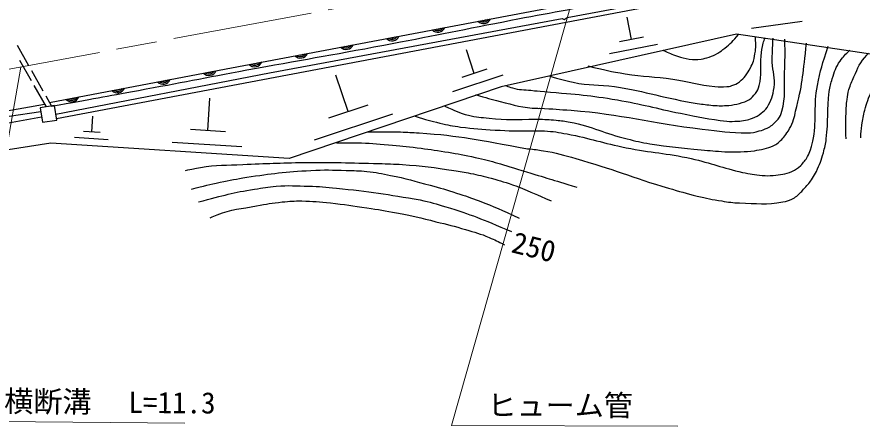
# Model space of a CAD drawing. Units: millimetres, scale not verified. Extents: x 40000 to 680000, y 20000 to 380000.
# Drawn here: x 228150 to 300746, y 256691 to 291838 of the extents above; entities that cross this region are included whole.
import ezdxf
from ezdxf.enums import TextEntityAlignment as Align

# ---------------------------------------------------------------- set-up
doc = ezdxf.new("R2010")
doc.units = ezdxf.units.MM
doc.header["$LTSCALE"] = 1000
doc.linetypes.add('CHAIN', pattern=[18.5, 12, -1.5, 3.5, -1.5])
for name, color, linetype, lineweight in [('M-BGD', 7, 'Continuous', 25), ('M-BMK', 2, 'CHAIN', 13), ('M-STR-HTXT', 7, 'Continuous', 13)]:
    doc.layers.add(name, color=color, linetype=linetype, lineweight=lineweight)
doc.styles.add('ＭＳ ゴシック', font='')
doc.styles.get('ＭＳ ゴシック').set_extended_font_data('MS Gothic')

msp = doc.modelspace()

# ---------------------------------------------------------------- linework, layer by layer
at = {"layer": 'M-BGD'}
for p, q in [((231555, 283104), (284731, 293164)), ((280942, 289890), (280555, 291817)), ((295610, 291454), (291243, 290831)), ((289965, 290356), (269748, 285831)), ((281975, 290091), (279908, 289689)), ((310524, 287288), (289965, 290356)), ((228176, 289408), (229159, 287666)), ((267436, 286985), (266756, 289000)), ((283170, 289465), (279036, 288661)), ((228374, 288119), (229369, 286384)), ((229404, 287230), (230387, 285488)), ((256601, 283710), (255543, 286842)), ((269885, 286835), (265559, 285405)), ((268517, 287343), (266354, 286628)), ((229618, 285950), (230674, 284107)), ((269748, 285831), (251549, 279687)), ((230633, 285053), (231126, 284178)), ((244563, 282067), (244722, 284863)), ((183372, 276028), (230531, 284332)), ((258282, 284266), (254919, 283154)), ((224008, 282127), (230266, 283242)), ((234588, 281960), (234664, 283310)), ((260408, 283477), (253683, 281253)), ((235311, 281915), (233865, 282006)), ((246061, 281973), (243066, 282161)), ((231076, 280996), (223750, 279850)), ((251549, 279687), (231076, 280996)), ((235997, 281291), (233106, 281473)), ((247483, 280681), (241493, 281058))]:
    msp.add_line(p, q, dxfattribs=at)
for points in [[(230957, 284478), (246137, 287390), (278770, 293556), (312337, 299758), (326009, 302052), (336867, 303456), (348236, 304298), (357554, 304657), (370478, 304493), (381089, 303876), (396634, 302022), (409372, 299697), (426128, 295701)], [(275151, 291606), (275405, 291776), (287427, 294062), (291830, 294739), (298603, 296009), (310287, 298295), (315537, 299226)], [(231495, 283485), (249835, 287034), (274981, 291691), (275151, 291606)], [(183541, 275520), (196495, 277721), (209365, 280007), (227483, 283309), (230192, 283715)]]:
    msp.add_lwpolyline(points, dxfattribs=at)
msp.add_lwpolyline([(230337, 282786), (231575, 282980), (231380, 284217), (230143, 284023)], close=True, dxfattribs=at)
for centre, radius, start, end in [((268222, 291924), 654, 223.47849, 337.92033), ((268222, 291924), 523, 233.28973, 328.10909), ((268222, 291924), 392, 255.16618, 306.23264), ((264292, 291181), 654, 223.47849, 337.92033), ((264292, 291181), 523, 233.28973, 328.10909), ((264292, 291181), 392, 255.16618, 306.23264), ((260361, 290439), 654, 223.47849, 337.92033), ((260361, 290439), 523, 233.28973, 328.10909), ((260361, 290439), 392, 255.16618, 306.23264), ((256431, 289696), 654, 223.47849, 337.92033), ((256431, 289696), 523, 233.28973, 328.10909), ((256431, 289696), 392, 255.16618, 306.23264), ((252501, 288953), 654, 223.47849, 337.92033), ((252501, 288953), 523, 233.28973, 328.10909), ((252501, 288953), 392, 255.16618, 306.23264), ((248570, 288211), 654, 223.47849, 337.92033), ((248570, 288211), 523, 233.28973, 328.10909), ((248570, 288211), 392, 255.16618, 306.23264), ((244639, 287464), 654, 223.63923, 338.08107), ((244639, 287464), 523, 233.45047, 328.26983), ((244639, 287464), 392, 255.32692, 306.39338), ((240711, 286710), 654, 223.63923, 338.08107), ((240711, 286710), 523, 233.45047, 328.26983), ((240711, 286710), 392, 255.32692, 306.39338), ((236783, 285957), 654, 223.63923, 338.08107), ((236783, 285957), 523, 233.45047, 328.26983), ((236783, 285957), 392, 255.32692, 306.39338), ((232854, 285203), 654, 223.63923, 338.08107), ((232854, 285203), 523, 233.45047, 328.26983), ((232854, 285203), 392, 255.32692, 306.39338)]:
    msp.add_arc(centre, radius, start, end, dxfattribs=at)
for points, knots in [([(231126, 284178), (234763, 284822), (235684, 284988), (238602, 285524), (242232, 286191), (244258, 286607), (247887, 287278), (252481, 288129), (255066, 288547), (259658, 289413), (263679, 290172), (265920, 290654), (269938, 291427), (273414, 292095), (275365, 292444), (278842, 293104), (283337, 293958), (285849, 294461), (290345, 295307), (296697, 296502), (300262, 297133), (306619, 298305), (310208, 298966), (312215, 299355), (315808, 299999), (318126, 300415), (319423, 300661), (321749, 301034), (326281, 301760), (328827, 302135), (333386, 302665), (337200, 303109), (339346, 303273), (343176, 303548), (345656, 303725), (347048, 303773), (349532, 303890), (352351, 304023), (353931, 304091), (356753, 304152), (358601, 304192), (359638, 304168), (361487, 304152), (364755, 304124), (366586, 304099), (369853, 303988), (373049, 303879), (374839, 303770), (378031, 303568), (380674, 303400), (382156, 303305), (384791, 303031), (389420, 302548), (392016, 302261), (396612, 301529), (403153, 300486), (406817, 299858), (413279, 298402), (418279, 297274), (419949, 296854), (426008, 295209)], [0, 0, 0, 0, 1, 1, 1, 2, 2, 2, 3, 3, 3, 4, 4, 4, 5, 5, 5, 6, 6, 6, 7, 7, 7, 8, 8, 8, 9, 9, 9, 10, 10, 10, 11, 11, 11, 12, 12, 12, 13, 13, 13, 14, 14, 14, 15, 15, 15, 16, 16, 16, 17, 17, 17, 18, 18, 18, 19, 19, 19, 20, 20, 20, 20]), ([(273034, 283986), (274324, 283939), (274686, 283896), (275743, 283817), (280174, 283484), (282590, 282714), (287004, 282208), (288521, 282035), (289372, 281874), (290899, 281870), (291301, 281869), (291523, 281949), (291915, 282039), (292190, 282102), (292338, 282170), (292592, 282293), (292766, 282377), (292865, 282427), (293015, 282547), (293235, 282722), (293346, 282838), (293523, 283055), (293711, 283284), (293786, 283446), (293862, 283732), (294197, 284995), (294048, 285763), (294093, 287068), (294131, 288179), (294131, 288552), (294116, 289913)], [0, 0, 0, 0, 1, 1, 1, 2, 2, 2, 3, 3, 3, 4, 4, 4, 5, 5, 5, 6, 6, 6, 7, 7, 7, 8, 8, 8, 9, 9, 9, 10, 10, 10, 10]), ([(273457, 285426), (276432, 285176), (277293, 285116), (279723, 284708), (281856, 284350), (283019, 283981), (285141, 283563), (286688, 283258), (287552, 283043), (289121, 282886), (289483, 282849), (289689, 282870), (290052, 282886), (290318, 282897), (290468, 282917), (290729, 282970), (290965, 283019), (291101, 283045), (291322, 283140), (291635, 283273), (291821, 283346), (292084, 283563), (292300, 283742), (292443, 283833), (292592, 284071), (292966, 284667), (293063, 285080), (293184, 285773), (293329, 286613), (293046, 287098), (293035, 287950), (293024, 288761), (293042, 289047), (293111, 290024)], [0, 0, 0, 0, 1, 1, 1, 2, 2, 2, 3, 3, 3, 4, 4, 4, 5, 5, 5, 6, 6, 6, 7, 7, 7, 8, 8, 8, 9, 9, 9, 10, 10, 10, 11, 11, 11, 11]), ([(273881, 286780), (274823, 286474), (275125, 286400), (275939, 286224), (277294, 285931), (278097, 286051), (279469, 285849), (282273, 285437), (283781, 284848), (286581, 284410), (287107, 284327), (287404, 284286), (287935, 284240), (288462, 284195), (288763, 284194), (289290, 284240), (289658, 284273), (289864, 284314), (290221, 284410), (290565, 284502), (290771, 284552), (291068, 284748), (291302, 284903), (291406, 285033), (291576, 285256), (291756, 285491), (291847, 285646), (291915, 285934), (292141, 286902), (291978, 287485), (292084, 288474), (292130, 288906), (292135, 289156), (292253, 289574), (292310, 289776), (292332, 289852), (292423, 290082)], [0, 0, 0, 0, 1, 1, 1, 2, 2, 2, 3, 3, 3, 4, 4, 4, 5, 5, 5, 6, 6, 6, 7, 7, 7, 8, 8, 8, 9, 9, 9, 10, 10, 10, 11, 11, 11, 12, 12, 12, 12]), ([(277183, 287627), (278695, 287260), (279134, 287165), (280400, 286950), (281987, 286680), (282904, 286729), (284495, 286489), (285911, 286276), (286681, 286005), (288105, 285849), (288499, 285806), (288725, 285814), (289121, 285849), (289289, 285864), (289386, 285874), (289544, 285934), (289821, 286038), (289987, 286092), (290221, 286272), (290444, 286443), (290557, 286559), (290729, 286780), (290921, 287026), (291011, 287180), (291153, 287458), (291267, 287682), (291331, 287810), (291407, 288050), (291508, 288372), (291533, 288562), (291576, 288897), (291639, 289389), (291613, 289585), (291576, 290167)], [0, 0, 0, 0, 1, 1, 1, 2, 2, 2, 3, 3, 3, 4, 4, 4, 5, 5, 5, 6, 6, 6, 7, 7, 7, 8, 8, 8, 9, 9, 9, 10, 10, 10, 11, 11, 11, 11]), ([(283617, 288982), (284200, 288719), (284377, 288631), (284887, 288474), (285278, 288353), (285499, 288279), (285903, 288220), (286296, 288162), (286526, 288169), (286919, 288220), (287190, 288255), (287340, 288297), (287597, 288389), (287903, 288499), (288080, 288559), (288359, 288728), (288602, 288875), (288727, 288976), (288951, 289151), (289468, 289553), (289617, 289759), (290137, 290336)], [0, 0, 0, 0, 1, 1, 1, 2, 2, 2, 3, 3, 3, 4, 4, 4, 5, 5, 5, 6, 6, 6, 7, 7, 7, 7]), ([(272018, 280515), (272658, 280458), (272846, 280428), (273373, 280346), (274482, 280173), (275085, 279969), (276167, 279668), (279310, 278794), (280994, 278047), (284125, 277128), (285080, 276848), (285616, 276693), (286581, 276451), (287398, 276246), (287863, 276152), (288697, 276028), (289290, 275940), (289623, 275870), (290221, 275858), (291677, 275831), (292515, 275678), (293947, 275943), (294255, 276000), (294422, 276069), (294709, 276197), (294885, 276276), (294981, 276331), (295132, 276451), (295424, 276685), (295559, 276850), (295809, 277128), (296092, 277443), (296255, 277620), (296487, 277975), (296632, 278198), (296717, 278324), (296825, 278568), (297096, 279180), (297253, 279527), (297418, 280176), (297535, 280635), (297620, 280891), (297672, 281362), (297847, 282942), (297743, 283846), (297926, 285426), (297977, 285864), (298054, 286104), (298180, 286526), (298366, 287151), (298482, 287518), (298857, 288050), (299140, 288452), (299289, 288608), (299704, 288982)], [0, 0, 0, 0, 1, 1, 1, 2, 2, 2, 3, 3, 3, 4, 4, 4, 5, 5, 5, 6, 6, 6, 7, 7, 7, 8, 8, 8, 9, 9, 9, 10, 10, 10, 11, 11, 11, 12, 12, 12, 13, 13, 13, 14, 14, 14, 15, 15, 15, 16, 16, 16, 17, 17, 17, 18, 18, 18, 18]), ([(272526, 282039), (272962, 282057), (273094, 282051), (273457, 282039), (274224, 282013), (274651, 281930), (275405, 281785), (277406, 281400), (278489, 281008), (280485, 280600), (282652, 280156), (283915, 280159), (286073, 279668), (287809, 279274), (288737, 278870), (290475, 278483), (291128, 278338), (291502, 278282), (292169, 278229), (292531, 278200), (292740, 278180), (293100, 278229), (293736, 278316), (294125, 278300), (294709, 278568), (295034, 278717), (295220, 278821), (295471, 279076), (295735, 279344), (295878, 279509), (296063, 279838), (296187, 280057), (296234, 280193), (296317, 280430), (296453, 280816), (296504, 281043), (296571, 281446), (296860, 283180), (296576, 284208), (296910, 285934), (297170, 287281), (297318, 287792), (297841, 289320)], [0, 0, 0, 0, 1, 1, 1, 2, 2, 2, 3, 3, 3, 4, 4, 4, 5, 5, 5, 6, 6, 6, 7, 7, 7, 8, 8, 8, 9, 9, 9, 10, 10, 10, 11, 11, 11, 12, 12, 12, 13, 13, 13, 14, 14, 14, 14]), ([(272780, 283055), (273583, 283039), (273815, 283042), (274473, 282970), (274938, 282920), (275199, 282890), (275659, 282801), (277621, 282422), (278625, 281824), (280569, 281362), (281327, 281182), (281746, 281050), (282517, 280938), (284230, 280689), (285197, 280599), (286919, 280430), (287712, 280353), (288156, 280302), (288951, 280261), (289480, 280234), (289777, 280246), (290306, 280261), (290770, 280274), (291031, 280285), (291491, 280346), (291826, 280389), (292011, 280433), (292338, 280515), (292642, 280591), (292818, 280633), (293100, 280769), (293274, 280853), (293379, 280896), (293523, 281023), (293857, 281317), (294042, 281497), (294285, 281870), (294472, 282154), (294573, 282319), (294709, 282632), (294954, 283199), (294979, 283557), (295132, 284156), (295662, 286231), (295675, 287013), (295979, 289574)], [0, 0, 0, 0, 1, 1, 1, 2, 2, 2, 3, 3, 3, 4, 4, 4, 5, 5, 5, 6, 6, 6, 7, 7, 7, 8, 8, 8, 9, 9, 9, 10, 10, 10, 11, 11, 11, 12, 12, 12, 13, 13, 13, 14, 14, 14, 15, 15, 15, 15]), ([(299365, 281362), (299341, 282411), (299322, 282704), (299365, 283563), (299389, 284027), (299386, 284289), (299450, 284748), (299497, 285082), (299524, 285272), (299619, 285595), (299750, 286037), (299850, 286277), (300043, 286696), (300397, 287463), (300561, 287946), (301143, 288558), (301208, 288626), (301230, 288657), (301313, 288728)], [0, 0, 0, 0, 1, 1, 1, 2, 2, 2, 3, 3, 3, 4, 4, 4, 5, 5, 5, 6, 6, 6, 6]), ([(300635, 281446), (300655, 281964), (300665, 282119), (300720, 282547), (300785, 283049), (300852, 283326), (300974, 283817), (301057, 284152), (301108, 284340), (301228, 284664), (301341, 284969), (301405, 285143), (301567, 285426), (301791, 285816), (301951, 286015), (302244, 286357), (302533, 286695), (302748, 286835), (303091, 287119), (303677, 287604), (303925, 287737), (304699, 288220)], [0, 0, 0, 0, 1, 1, 1, 2, 2, 2, 3, 3, 3, 4, 4, 4, 5, 5, 5, 6, 6, 6, 7, 7, 7, 7]), ([(270155, 285934), (270405, 285830), (270493, 285808), (270714, 285742), (271315, 285565), (271682, 285599), (272306, 285532), (272755, 285484), (272902, 285470), (273457, 285426)], [0, 0, 0, 0, 1, 1, 1, 2, 2, 2, 3, 3, 3, 3]), ([(267531, 285172), (268525, 284862), (268814, 284784), (269647, 284579), (270888, 284274), (271587, 284003), (272865, 283986), (272931, 283985), (272956, 283982), (273034, 283986)], [0, 0, 0, 0, 1, 1, 1, 2, 2, 2, 3, 3, 3, 3]), ([(264917, 284173), (265810, 283753), (266116, 283593), (266938, 283394), (267620, 283229), (268019, 283218), (268716, 283140), (270294, 282963), (270871, 283021), (272780, 283055)], [0, 0, 0, 0, 1, 1, 1, 2, 2, 2, 3, 3, 3, 3]), ([(262366, 283309), (263363, 283000), (263646, 282907), (264483, 282716), (265172, 282559), (265560, 282473), (266261, 282378), (267412, 282221), (268064, 282191), (269224, 282124), (270512, 282049), (270946, 282049), (272526, 282039)], [0, 0, 0, 0, 1, 1, 1, 2, 2, 2, 3, 3, 3, 4, 4, 4, 4]), ([(258302, 281954), (259642, 281977), (260005, 281994), (261096, 281954), (261725, 281931), (262077, 281910), (262705, 281870), (266373, 281634), (267626, 281286), (272018, 280515)], [0, 0, 0, 0, 1, 1, 1, 2, 2, 2, 3, 3, 3, 3]), ([(255593, 281023), (256443, 281040), (256676, 281038), (257371, 281023), (258431, 281000), (259023, 280939), (260080, 280854), (261041, 280776), (261578, 280718), (262535, 280600), (263464, 280485), (263982, 280409), (264906, 280261), (265803, 280117), (266303, 280024), (267192, 279838), (268904, 279478), (269476, 279271), (271510, 278652)], [0, 0, 0, 0, 1, 1, 1, 2, 2, 2, 3, 3, 3, 4, 4, 4, 5, 5, 5, 6, 6, 6, 6]), ([(242639, 278652), (243229, 278796), (243410, 278820), (243909, 278906), (245313, 279148), (246125, 279095), (247549, 279160), (249599, 279254), (250747, 279304), (252799, 279330), (255312, 279361), (256720, 279305), (259233, 279245), (260027, 279226), (260472, 279209), (261265, 279160), (262993, 279055), (263953, 278889), (265668, 278652), (266234, 278574), (266548, 278511), (267107, 278398), (267807, 278257), (268195, 278159), (268885, 277975), (269755, 277744), (270042, 277643), (271087, 277298)], [0, 0, 0, 0, 1, 1, 1, 2, 2, 2, 3, 3, 3, 4, 4, 4, 5, 5, 5, 6, 6, 6, 7, 7, 7, 8, 8, 8, 9, 9, 9, 9]), ([(243147, 277044), (244319, 277348), (244637, 277433), (245602, 277636), (246491, 277824), (246990, 277922), (247888, 278060), (250025, 278387), (251233, 278530), (253391, 278652), (254580, 278720), (255249, 278684), (256439, 278652), (257134, 278634), (257526, 278641), (258217, 278568), (259017, 278482), (259461, 278391), (260249, 278229), (261585, 277955), (262320, 277739), (263636, 277382), (264535, 277139), (265035, 276989), (265922, 276705), (266689, 276459), (267115, 276308), (267869, 276028), (269236, 275519), (269681, 275293), (271300, 274552)], [0, 0, 0, 0, 1, 1, 1, 2, 2, 2, 3, 3, 3, 4, 4, 4, 5, 5, 5, 6, 6, 6, 7, 7, 7, 8, 8, 8, 9, 9, 9, 10, 10, 10, 10]), ([(243739, 275943), (246012, 276530), (246655, 276745), (248565, 277044), (249291, 277157), (249696, 277235), (250428, 277298), (251515, 277391), (252131, 277323), (253222, 277298), (254150, 277276), (254669, 277217), (255593, 277128), (258419, 276857), (259993, 276603), (262789, 276112), (263666, 275958), (264136, 275769), (264991, 275520), (267244, 274863), (267986, 274494), (270621, 273420)], [0, 0, 0, 0, 1, 1, 1, 2, 2, 2, 3, 3, 3, 4, 4, 4, 5, 5, 5, 6, 6, 6, 7, 7, 7, 7]), ([(244755, 274588), (245021, 274721), (245114, 274749), (245348, 274842), (246607, 275346), (247404, 275343), (248735, 275604), (249588, 275772), (250070, 275856), (250936, 275943), (251595, 276009), (251967, 276034), (252629, 276028), (253591, 276019), (254128, 275957), (255085, 275858), (256313, 275731), (256996, 275616), (258217, 275435), (259212, 275288), (259769, 275201), (260757, 275012), (262089, 274757), (262827, 274573), (264144, 274250), (265141, 274005), (265702, 273873), (266684, 273572), (267484, 273327), (267947, 273225), (268716, 272895), (269240, 272670), (269428, 272581), (270030, 272256)], [0, 0, 0, 0, 1, 1, 1, 2, 2, 2, 3, 3, 3, 4, 4, 4, 5, 5, 5, 6, 6, 6, 7, 7, 7, 8, 8, 8, 9, 9, 9, 10, 10, 10, 11, 11, 11, 11])]:
    msp.add_open_spline(points, degree=3, knots=knots, dxfattribs=at)
for points in [[(271510, 278652), (273881, 277933), (273881, 277933), (276251, 277213)], [(271087, 277298), (272568, 276663), (272568, 276663), (274050, 276028)]]:
    msp.add_open_spline(points, degree=3, dxfattribs=at)
at = {"layer": 'M-BMK'}
msp.add_line((168871, 276448), (266329, 294568), dxfattribs=at)
at = {"layer": 'M-STR-HTXT'}
for p, q in [((265485, 256753), (277327, 298461)), ((223146, 257126), (228496, 287534)), ((242587, 256954), (223146, 257126)), ((284927, 256691), (265485, 256753))]:
    msp.add_line(p, q, dxfattribs=at)

# ---------------------------------------------------------------- texts
at = {"layer": 'M-BGD', "style": 'ＭＳ ゴシック'}
msp.add_text('250', height=1833, rotation=345.81, dxfattribs=at).set_placement((270387, 271111), align=Align.BOTTOM_LEFT)
at = {"layer": 'M-STR-HTXT', "style": 'ＭＳ ゴシック'}
for s, rotation, p in [('横断溝', 359.571, (230812, 258808)), ('L=11.3', 359.571, (241475, 258713)), ('ヒューム管', 359.896, (274815, 258473))]:
    msp.add_text(s, height=1833, rotation=rotation, dxfattribs=at).set_placement(p, align=Align.MIDDLE_CENTER)

doc.saveas('drawing.dxf')
